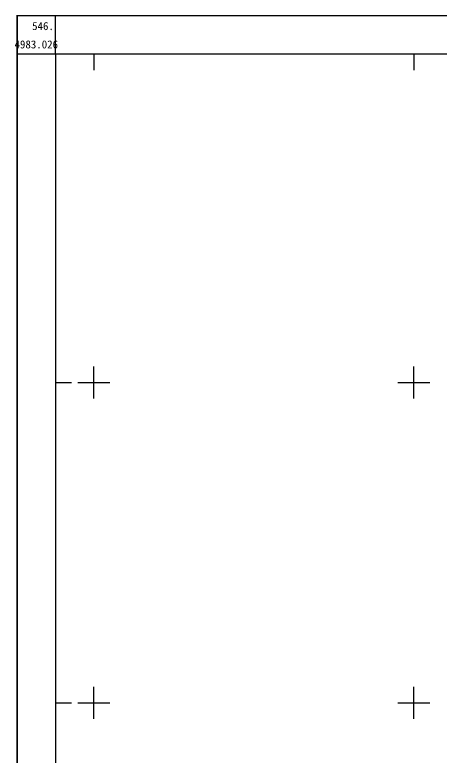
# Model space of a CAD drawing. Extents: x 546685 to 552006, y 4976723 to 4983341.
# Drawn here: x 546753 to 548085, y 4980830 to 4983148 of the extents above; entities that cross this region are included whole.
import ezdxf
from ezdxf.enums import TextEntityAlignment as Align

# ---------------------------------------------------------------- set-up
doc = ezdxf.new("R2010")
doc.units = 0
doc.header["$LTSCALE"] = 10
doc.layers.add('TK', color=7, linetype='CONTINUOUS')
doc.styles.add('宋体', font='SimSun.ttf')

msp = doc.modelspace()

# ---------------------------------------------------------------- linework, layer by layer
at = {"layer": 'TK', "linetype": 'Continuous'}
for p, q in [((546880, 4983026), (546880, 4983146)), ((546880, 4983026), (546760, 4983026)), ((547000, 4983026), (547000, 4982976)), ((548000, 4983026), (548000, 4982976)), ((547000, 4981950), (547000, 4982050)), ((548000, 4981950), (548000, 4982050)), ((546880, 4982000), (546930, 4982000)), ((546950, 4982000), (547050, 4982000)), ((547950, 4982000), (548050, 4982000)), ((547000, 4980950), (547000, 4981050)), ((548000, 4980950), (548000, 4981050)), ((546880, 4981000), (546930, 4981000)), ((546950, 4981000), (547050, 4981000)), ((547950, 4981000), (548050, 4981000))]:
    msp.add_line(p, q, dxfattribs=at)
at = {"layer": 'TK', "linetype": 'Continuous', "const_width": 5, "flags": 128}
msp.add_lwpolyline([(546760, 4976906), (552000, 4976906), (552000, 4983146), (546760, 4983146)], close=True, dxfattribs=at)
at = {"layer": 'TK', "linetype": 'Continuous', "flags": 128}
msp.add_lwpolyline([(546880, 4977026), (551880, 4977026), (551880, 4983026), (546880, 4983026)], close=True, dxfattribs=at)

# ---------------------------------------------------------------- texts
at = {"layer": 'TK', "linetype": 'Continuous', "style": '宋体'}
msp.add_text('546.', height=25, dxfattribs=at).set_placement((546875, 4983113.5), align=Align.MIDDLE_RIGHT)
msp.add_text('4983.026', height=25, dxfattribs=at).set_placement((546820, 4983056), align=Align.MIDDLE)

doc.saveas('drawing.dxf')
